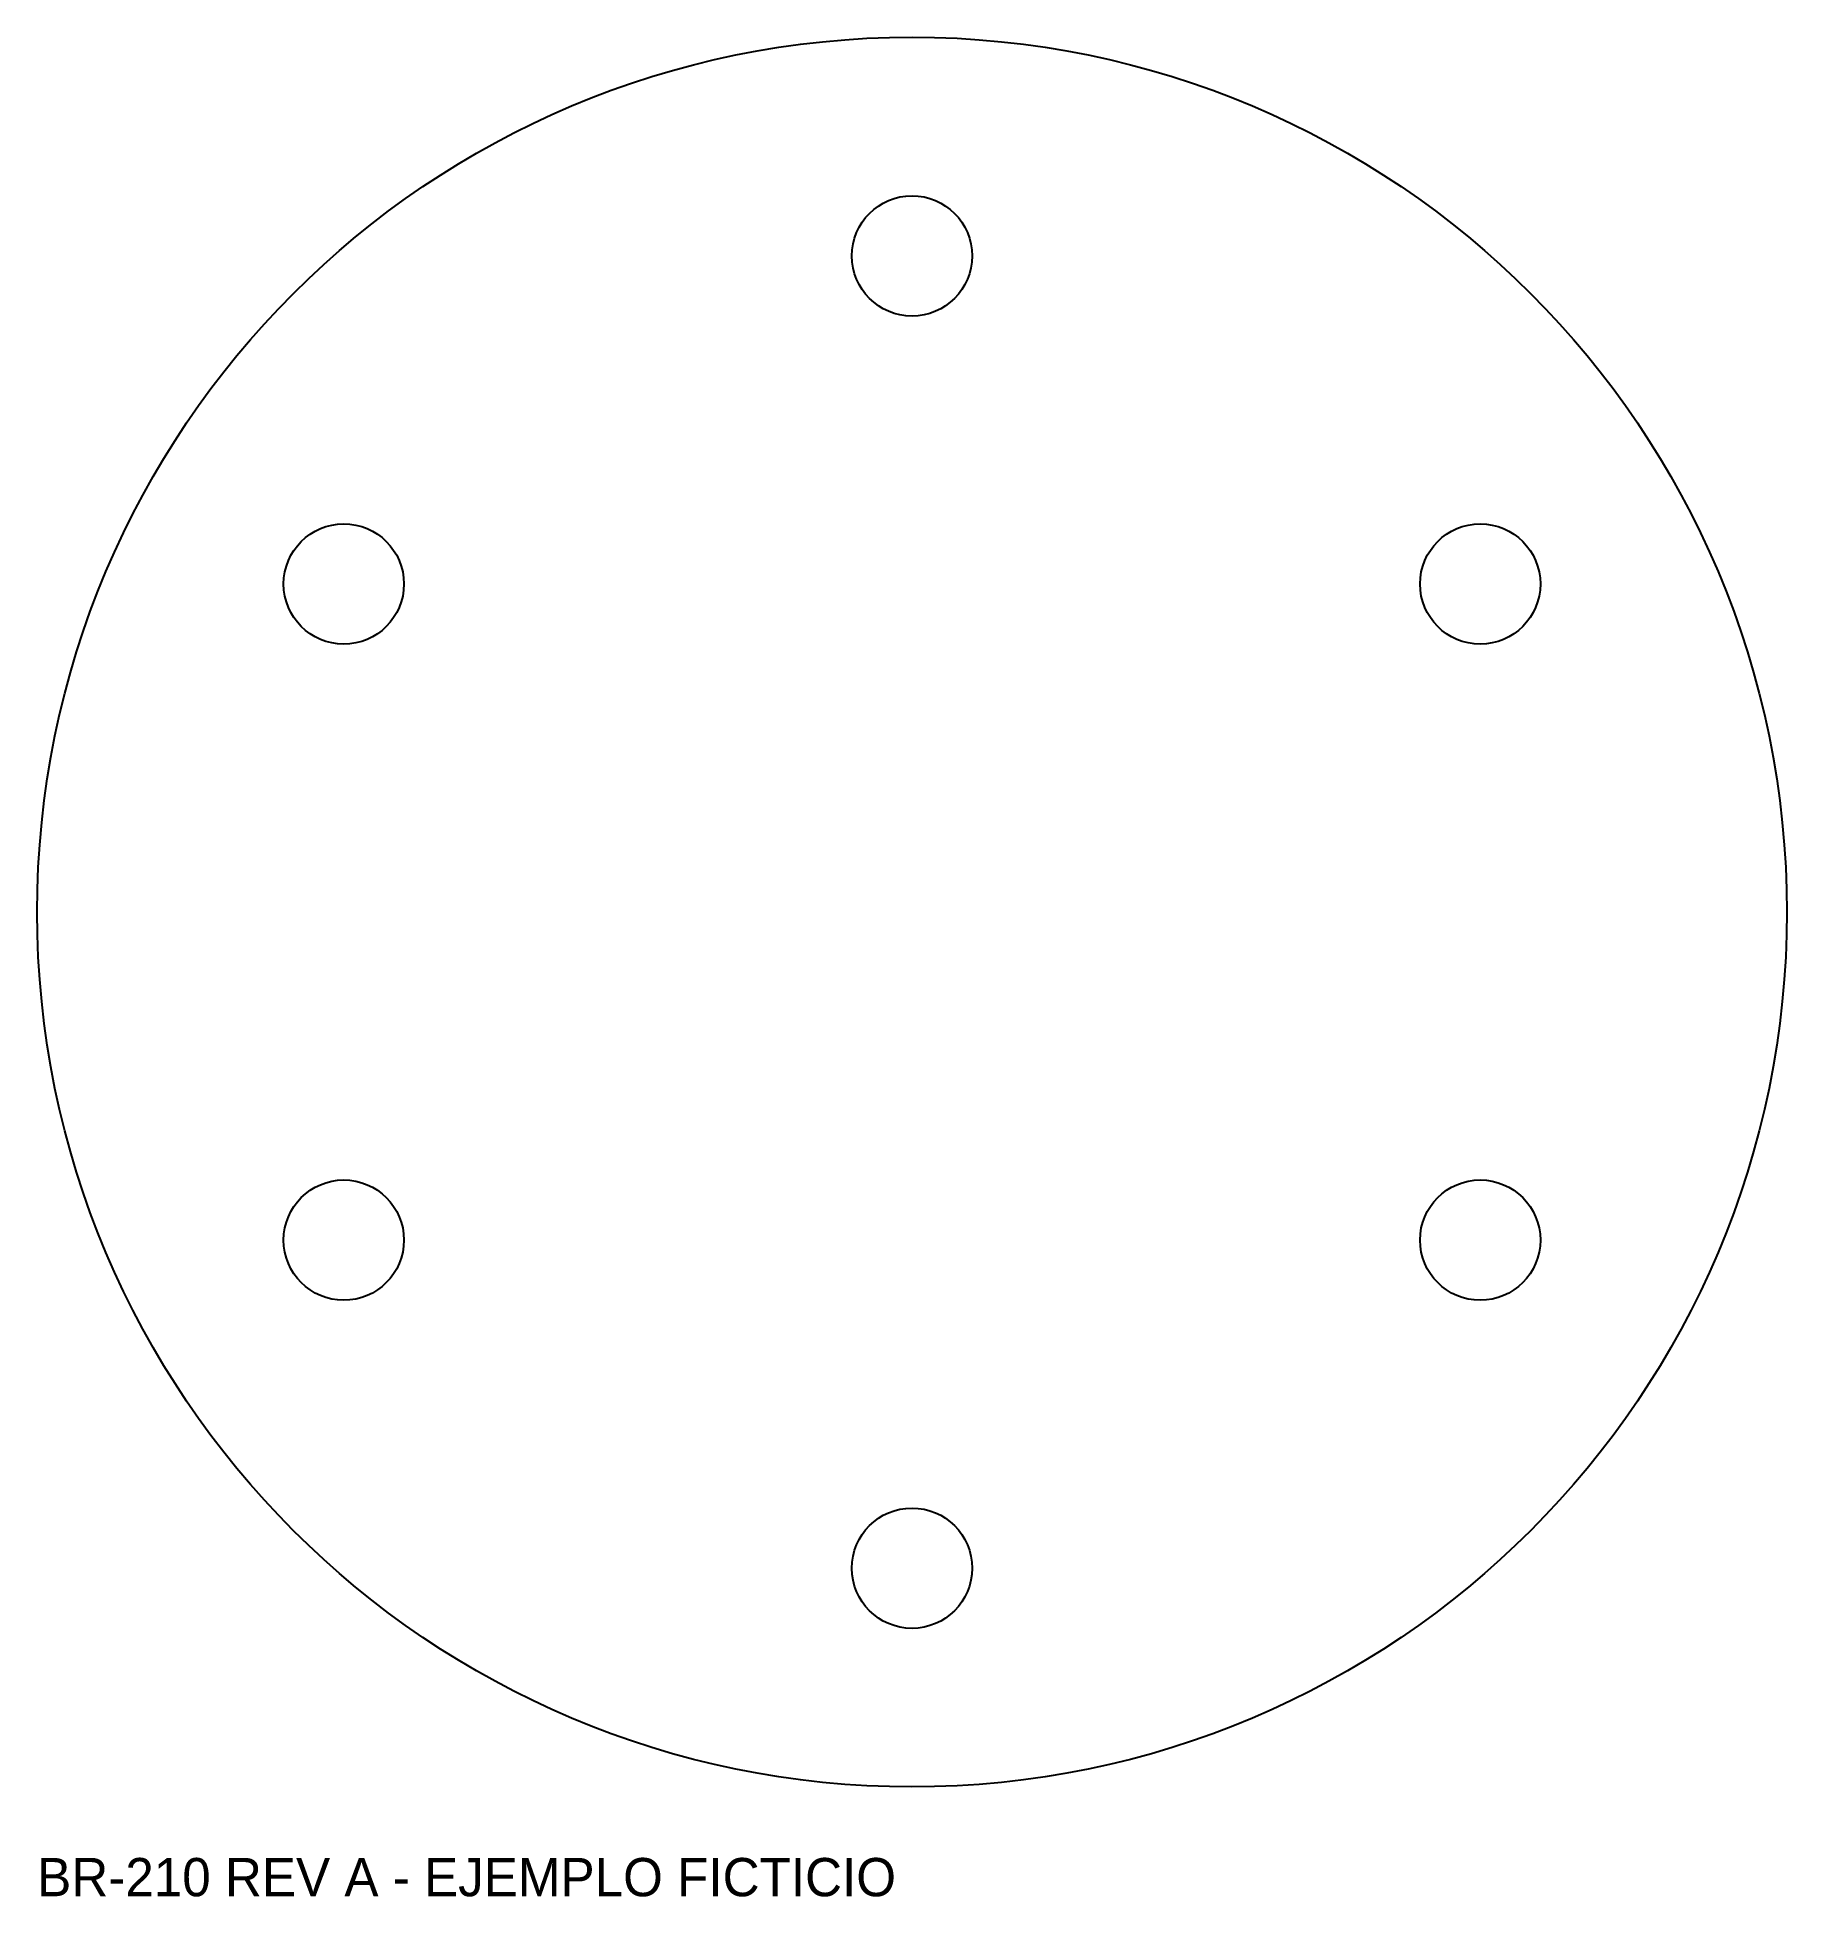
# Model space of a CAD drawing. Header units: millimetres. Extents: x 0 to 160, y -10 to 160.
import ezdxf

# ---------------------------------------------------------------- set-up
doc = ezdxf.new("R2010")
doc.units = ezdxf.units.MM
for name, color, linetype in [('CONTORNO', 7, 'CONTINUOUS'), ('TALADROS', 5, 'CONTINUOUS'), ('TEXTO', 3, 'CONTINUOUS')]:
    doc.layers.add(name, color=color, linetype=linetype)

msp = doc.modelspace()

# ---------------------------------------------------------------- linework, layer by layer
at = {"layer": 'CONTORNO'}
msp.add_circle((80, 80), 80, dxfattribs=at)
at = {"layer": 'TALADROS'}
for centre in [(80, 140), (28.038, 110), (131.962, 110), (28.038, 50), (131.962, 50), (80, 20)]:
    msp.add_circle(centre, 5.5, dxfattribs=at)

# ---------------------------------------------------------------- texts
at = {"layer": 'TEXTO'}
msp.add_text('BR-210 REV A - EJEMPLO FICTICIO', height=3.5, dxfattribs=at).set_placement((0, -10))

doc.saveas('drawing.dxf')
